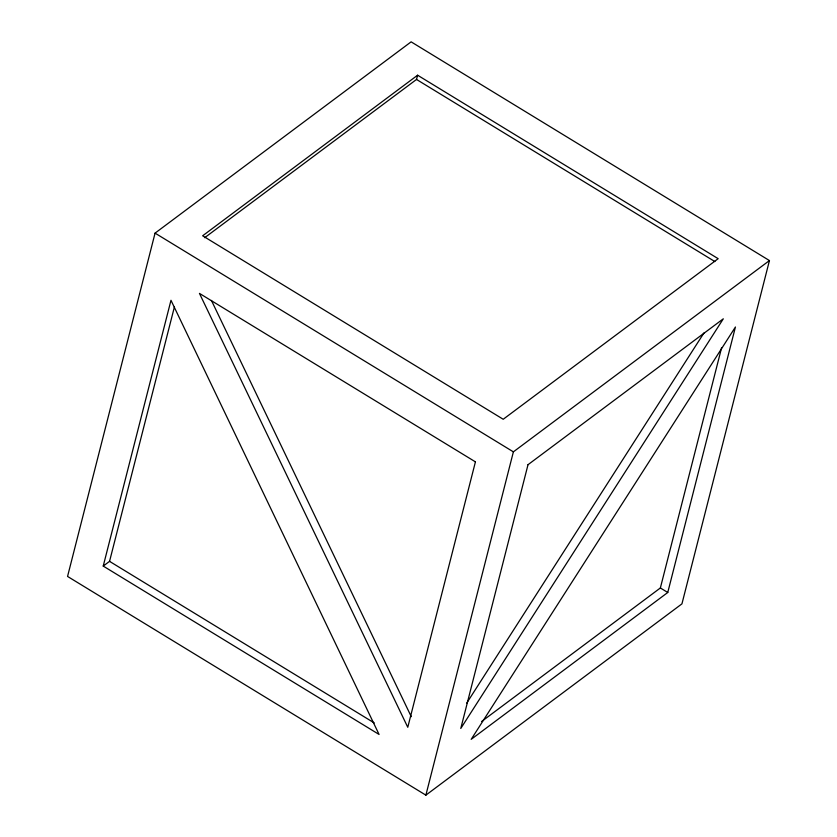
<?xml version="1.0" encoding="UTF-8"?>
<svg xmlns="http://www.w3.org/2000/svg" width="837" height="837" viewBox="0 0 837 837"><rect width="100%" height="100%" fill="white"/><g stroke="black" fill="none" stroke-linecap="round" stroke-linejoin="round"><path stroke-width="1.26" d="M155.065 233.136L67.556 576.431L425.876 795.15L681.935 603.864L769.444 260.569L411.124 41.85L155.065 233.136L513.384 451.854L769.444 260.569M103.233 566.074L170.978 300.305L379.067 734.447L103.233 566.074L109.553 561.355L174.399 306.97M204.688 237.698L416.523 79.452L417.6 75.215L718.177 258.685L503.215 419.264L202.638 235.793L417.6 75.215M425.876 795.15L513.384 451.854M481.568 721.536L660.362 587.972L721.588 347.773M667.759 592.491L735.43 327.005L471.189 739.333L667.759 592.491L660.362 587.972M466.753 703.059L703.938 332.969M416.523 79.452L714.871 261.562M109.553 561.355L374.265 722.938M211.426 300.441L411.27 716.671M475.426 461.857L407.776 727.269L199.457 293.4L475.426 461.857M528.011 464.702L460.779 728.452L723.304 318.813L528.011 464.702"/></g></svg>
